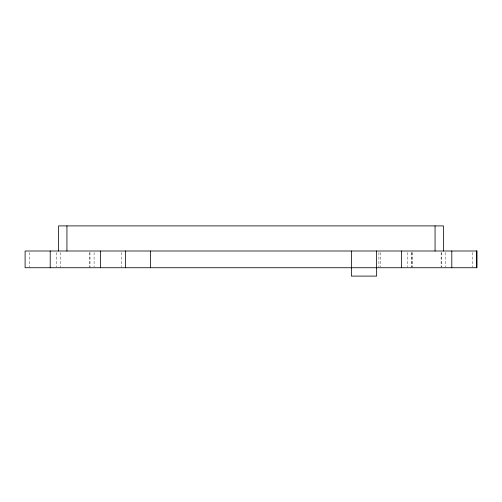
<?xml version="1.0" encoding="UTF-8"?>
<svg xmlns="http://www.w3.org/2000/svg" width="502" height="502" viewBox="0 0 502 502"><rect width="100%" height="100%" fill="white"/><g stroke="black" fill="none" stroke-linecap="round" stroke-linejoin="round"><path stroke-width="0.38" stroke-dasharray="2.51 1.88" d="M472.539 252.519L472.539 266.97M445.299 252.519L445.299 266.97M441.321 252.519L441.321 266.97M441.12 252.519L441.107 266.97M412.079 252.519L412.079 267.735M411.929 252.519L411.935 266.97M411.897 252.519L411.897 266.97M407.743 252.519L407.743 266.97M380.503 252.519L380.503 266.97M378.903 252.519L378.903 266.97M121.315 252.519L121.315 266.97M94.081 252.519L94.081 266.97M89.927 252.519L89.927 267.735M89.896 252.519L89.883 266.97M60.686 252.519L60.686 267.735M56.519 252.519L56.519 266.97M29.285 252.519L29.285 266.97"/><path stroke-width="0.75" d="M476.718 251L476.718 267.735M451.8 251L451.8 267.735M443.423 251L443.423 225.9L58.565 225.9L58.565 251M435.058 225.9L435.058 251M401.6 251L401.6 267.735M376.644 267.735L376.644 276.1L351.394 276.1L351.4 251M376.5 251L376.5 267.735M150.606 251L150.606 267.735M125.506 251L125.506 267.735M100.406 251L100.406 267.735M66.935 225.9L66.935 251M50.206 251L50.206 267.735M476.9 251L25.1 251L25.106 267.735L476.9 267.735L476.9 251"/></g></svg>
